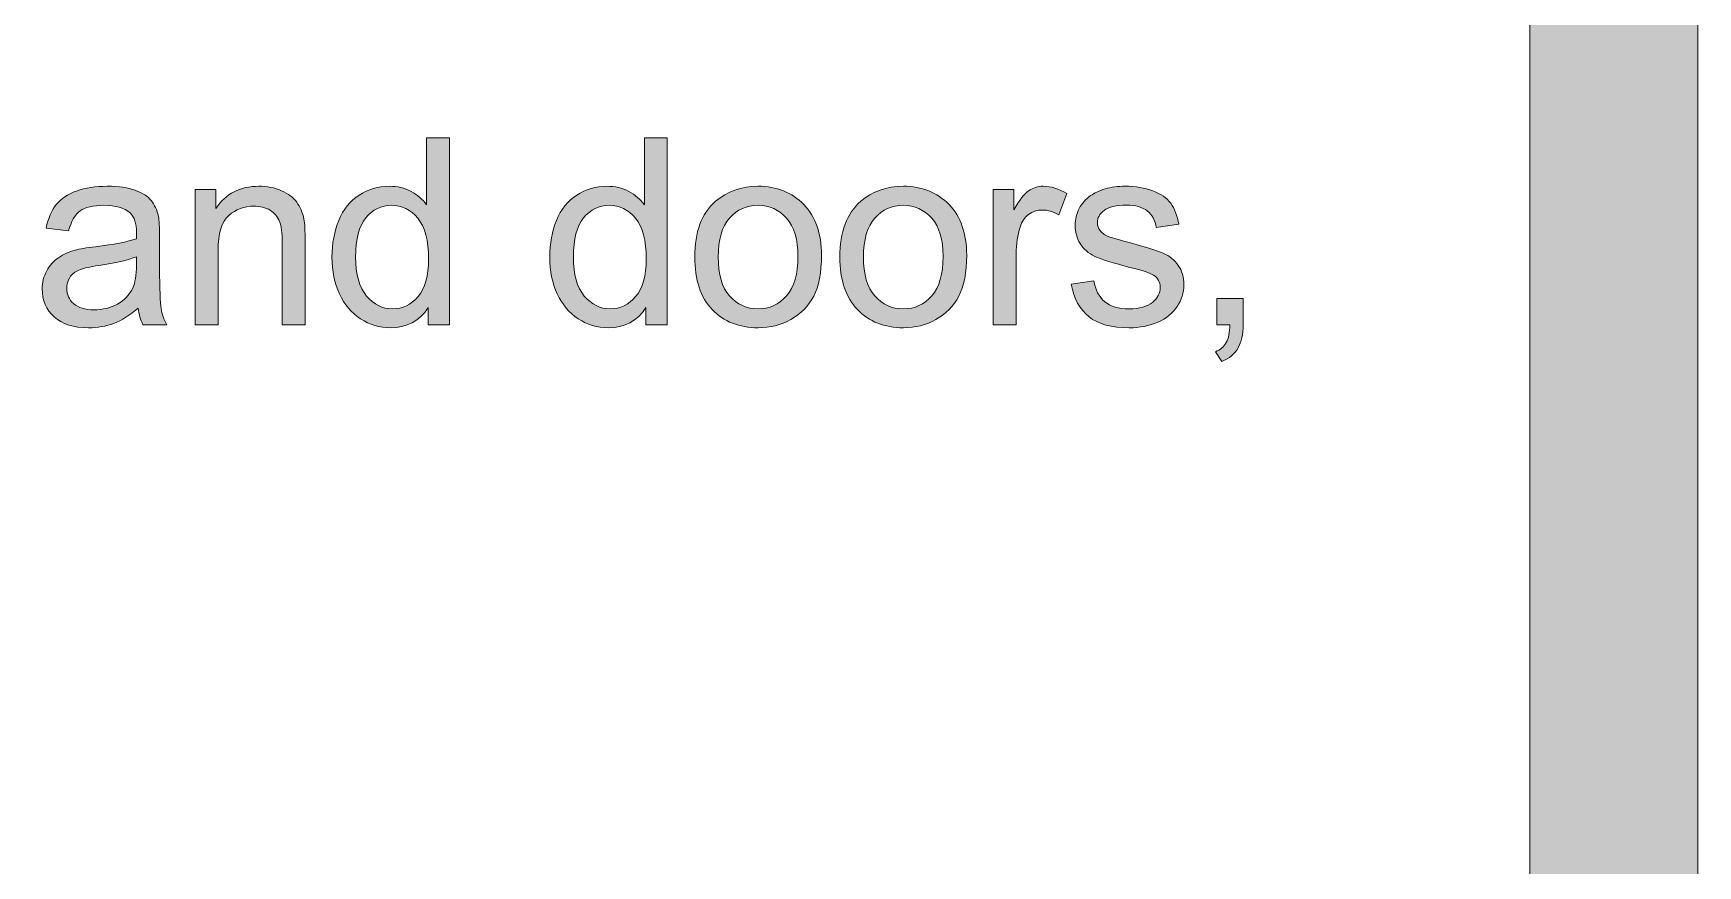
# Model space of a CAD drawing. Header units: inches. Extents: x -17.6 to 82.3, y -15.1 to 23.2.
# Drawn here: x 27.823 to 29.062, y -4.926 to -4.306 of the extents above; entities that cross this region are included whole.
import ezdxf

# ---------------------------------------------------------------- set-up
doc = ezdxf.new("R2010")
doc.units = ezdxf.units.IN
doc.header["$MEASUREMENT"] = 0
doc.layers.add('0_0', color=7, linetype='Continuous', lineweight=0)
doc.layers.add('G-ANNO-TTLB', color=7, linetype='Continuous', lineweight=0)

# ---------------------------------------------------------------- blocks, each defined once
blk = doc.blocks.new('Block_21')
at = {"layer": '0_0', "true_color": 0x000000, "transparency": 33554687}
h = blk.add_hatch(color=18, dxfattribs=at)
h.dxf.hatch_style = 2
edge = h.paths.add_edge_path()
edge.add_spline(control_points=[(28.0628, -4.473), (28.0628, -4.4859), (28.0655, -4.4956), (28.071, -4.502), (28.0764, -4.5083), (28.0828, -4.5115), (28.0903, -4.5115), (28.0977, -4.5115), (28.1041, -4.5085), (28.1093, -4.5024), (28.1145, -4.4963), (28.1171, -4.487), (28.1171, -4.4744), (28.1171, -4.4606), (28.1145, -4.4505), (28.1091, -4.444), (28.1038, -4.4376), (28.0973, -4.4344), (28.0895, -4.4344), (28.0819, -4.4344), (28.0755, -4.4375), (28.0704, -4.4437), (28.0654, -4.4499), (28.0628, -4.4596), (28.0628, -4.473)], knot_values=[0, 0, 0, 0, 1, 1, 1, 2, 2, 2, 3, 3, 3, 4, 4, 4, 5, 5, 5, 6, 6, 6, 7, 7, 7, 8, 8, 8, 8], degree=3, periodic=0)
edge = h.paths.add_edge_path()
edge.add_spline(control_points=[(28.1168, -4.5233), (28.1168, -4.5233), (28.1168, -4.5106), (28.1168, -4.5106), (28.1104, -4.5206), (28.101, -4.5256), (28.0886, -4.5256), (28.0806, -4.5256), (28.0732, -4.5234), (28.0665, -4.5189), (28.0597, -4.5145), (28.0545, -4.5083), (28.0508, -4.5004), (28.0471, -4.4924), (28.0452, -4.4833), (28.0452, -4.473), (28.0452, -4.4629), (28.0469, -4.4538), (28.0503, -4.4456), (28.0536, -4.4374), (28.0587, -4.4311), (28.0654, -4.4268), (28.0721, -4.4224), (28.0796, -4.4202), (28.0879, -4.4202), (28.094, -4.4202), (28.0994, -4.4215), (28.1041, -4.4241), (28.1089, -4.4266), (28.1127, -4.43), (28.1157, -4.4341), (28.1157, -4.4341), (28.1157, -4.3841), (28.1157, -4.3841), (28.1157, -4.3841), (28.1327, -4.3841), (28.1327, -4.3841), (28.1327, -4.3841), (28.1327, -4.5233), (28.1327, -4.5233), (28.1327, -4.5233), (28.1168, -4.5233), (28.1168, -4.5233)], knot_values=[0, 0, 0, 0, 1, 1, 1, 2, 2, 2, 3, 3, 3, 4, 4, 4, 5, 5, 5, 6, 6, 6, 7, 7, 7, 8, 8, 8, 9, 9, 9, 10, 10, 10, 11, 11, 11, 12, 12, 12, 13, 13, 13, 14, 14, 14, 14], degree=3, periodic=0)
h = blk.add_hatch(color=18, dxfattribs=at)
h.dxf.hatch_style = 2
edge = h.paths.add_edge_path()
edge.add_spline(control_points=[(28.225, -4.473), (28.225, -4.4859), (28.2277, -4.4956), (28.2331, -4.502), (28.2386, -4.5083), (28.245, -4.5115), (28.2524, -4.5115), (28.2599, -4.5115), (28.2662, -4.5085), (28.2714, -4.5024), (28.2767, -4.4963), (28.2793, -4.487), (28.2793, -4.4744), (28.2793, -4.4606), (28.2766, -4.4505), (28.2713, -4.444), (28.266, -4.4376), (28.2594, -4.4344), (28.2517, -4.4344), (28.2441, -4.4344), (28.2377, -4.4375), (28.2326, -4.4437), (28.2275, -4.4499), (28.225, -4.4596), (28.225, -4.473)], knot_values=[0, 0, 0, 0, 1, 1, 1, 2, 2, 2, 3, 3, 3, 4, 4, 4, 5, 5, 5, 6, 6, 6, 7, 7, 7, 8, 8, 8, 8], degree=3, periodic=0)
edge = h.paths.add_edge_path()
edge.add_spline(control_points=[(28.279, -4.5233), (28.279, -4.5233), (28.279, -4.5106), (28.279, -4.5106), (28.2726, -4.5206), (28.2632, -4.5256), (28.2508, -4.5256), (28.2428, -4.5256), (28.2354, -4.5234), (28.2286, -4.5189), (28.2219, -4.5145), (28.2167, -4.5083), (28.213, -4.5004), (28.2093, -4.4924), (28.2074, -4.4833), (28.2074, -4.473), (28.2074, -4.4629), (28.2091, -4.4538), (28.2124, -4.4456), (28.2158, -4.4374), (28.2208, -4.4311), (28.2275, -4.4268), (28.2342, -4.4224), (28.2417, -4.4202), (28.25, -4.4202), (28.2561, -4.4202), (28.2615, -4.4215), (28.2663, -4.4241), (28.271, -4.4266), (28.2749, -4.43), (28.2779, -4.4341), (28.2779, -4.4341), (28.2779, -4.3841), (28.2779, -4.3841), (28.2779, -4.3841), (28.2949, -4.3841), (28.2949, -4.3841), (28.2949, -4.3841), (28.2949, -4.5233), (28.2949, -4.5233), (28.2949, -4.5233), (28.279, -4.5233), (28.279, -4.5233)], knot_values=[0, 0, 0, 0, 1, 1, 1, 2, 2, 2, 3, 3, 3, 4, 4, 4, 5, 5, 5, 6, 6, 6, 7, 7, 7, 8, 8, 8, 9, 9, 9, 10, 10, 10, 11, 11, 11, 12, 12, 12, 13, 13, 13, 14, 14, 14, 14], degree=3, periodic=0)
h = blk.add_hatch(color=18, dxfattribs=at)
h.dxf.hatch_style = 2
edge = h.paths.add_edge_path()
edge.add_spline(control_points=[(27.8995, -4.4727), (27.8933, -4.4752), (27.884, -4.4774), (27.8716, -4.4792), (27.8646, -4.4802), (27.8596, -4.4813), (27.8567, -4.4826), (27.8538, -4.4838), (27.8515, -4.4857), (27.8499, -4.4881), (27.8484, -4.4906), (27.8476, -4.4933), (27.8476, -4.4963), (27.8476, -4.5008), (27.8493, -4.5046), (27.8527, -4.5076), (27.8562, -4.5107), (27.8612, -4.5122), (27.8679, -4.5122), (27.8745, -4.5122), (27.8803, -4.5108), (27.8855, -4.5079), (27.8906, -4.505), (27.8943, -4.5011), (27.8968, -4.4961), (27.8986, -4.4922), (27.8995, -4.4865), (27.8995, -4.479), (27.8995, -4.479), (27.8995, -4.4727), (27.8995, -4.4727)], knot_values=[0, 0, 0, 0, 1, 1, 1, 2, 2, 2, 3, 3, 3, 4, 4, 4, 5, 5, 5, 6, 6, 6, 7, 7, 7, 8, 8, 8, 9, 9, 9, 10, 10, 10, 10], degree=3, periodic=0)
edge = h.paths.add_edge_path()
edge.add_spline(control_points=[(27.9009, -4.5109), (27.8946, -4.5163), (27.8885, -4.5201), (27.8826, -4.5223), (27.8768, -4.5245), (27.8705, -4.5256), (27.8638, -4.5256), (27.8527, -4.5256), (27.8442, -4.5229), (27.8383, -4.5175), (27.8323, -4.5121), (27.8293, -4.5052), (27.8293, -4.4967), (27.8293, -4.4918), (27.8305, -4.4873), (27.8327, -4.4832), (27.835, -4.4791), (27.8379, -4.4758), (27.8415, -4.4734), (27.8452, -4.4709), (27.8493, -4.469), (27.8538, -4.4678), (27.8572, -4.4669), (27.8623, -4.466), (27.869, -4.4652), (27.8828, -4.4636), (27.893, -4.4616), (27.8995, -4.4593), (27.8996, -4.457), (27.8996, -4.4555), (27.8996, -4.4549), (27.8996, -4.4479), (27.898, -4.443), (27.8948, -4.4401), (27.8904, -4.4363), (27.8839, -4.4344), (27.8753, -4.4344), (27.8673, -4.4344), (27.8613, -4.4358), (27.8575, -4.4386), (27.8537, -4.4414), (27.8508, -4.4464), (27.849, -4.4535), (27.849, -4.4535), (27.8323, -4.4513), (27.8323, -4.4513), (27.8338, -4.4441), (27.8363, -4.4383), (27.8398, -4.4339), (27.8433, -4.4295), (27.8483, -4.4261), (27.8549, -4.4238), (27.8615, -4.4214), (27.8691, -4.4202), (27.8778, -4.4202), (27.8864, -4.4202), (27.8934, -4.4212), (27.8987, -4.4232), (27.9041, -4.4253), (27.9081, -4.4278), (27.9106, -4.4309), (27.9131, -4.434), (27.9149, -4.4378), (27.9159, -4.4425), (27.9165, -4.4454), (27.9168, -4.4507), (27.9168, -4.4583), (27.9168, -4.4583), (27.9168, -4.4811), (27.9168, -4.4811), (27.9168, -4.4969), (27.9172, -4.507), (27.9179, -4.5112), (27.9186, -4.5154), (27.92, -4.5194), (27.9222, -4.5233), (27.9222, -4.5233), (27.9044, -4.5233), (27.9044, -4.5233), (27.9026, -4.5198), (27.9014, -4.5156), (27.9009, -4.5109)], knot_values=[0, 0, 0, 0, 1, 1, 1, 2, 2, 2, 3, 3, 3, 4, 4, 4, 5, 5, 5, 6, 6, 6, 7, 7, 7, 8, 8, 8, 9, 9, 9, 10, 10, 10, 11, 11, 11, 12, 12, 12, 13, 13, 13, 14, 14, 14, 15, 15, 15, 16, 16, 16, 17, 17, 17, 18, 18, 18, 19, 19, 19, 20, 20, 20, 21, 21, 21, 22, 22, 22, 23, 23, 23, 24, 24, 24, 25, 25, 25, 26, 26, 26, 27, 27, 27, 27], degree=3, periodic=0)
h = blk.add_hatch(color=18, dxfattribs=at)
h.dxf.hatch_style = 2
edge = h.paths.add_edge_path()
edge.add_spline(control_points=[(27.9433, -4.5233), (27.9433, -4.5233), (27.9433, -4.4225), (27.9433, -4.4225), (27.9433, -4.4225), (27.9587, -4.4225), (27.9587, -4.4225), (27.9587, -4.4225), (27.9587, -4.4368), (27.9587, -4.4368), (27.9661, -4.4257), (27.9768, -4.4202), (27.9907, -4.4202), (27.9968, -4.4202), (28.0024, -4.4213), (28.0075, -4.4235), (28.0126, -4.4257), (28.0164, -4.4285), (28.0189, -4.4321), (28.0215, -4.4356), (28.0232, -4.4398), (28.0243, -4.4447), (28.0249, -4.4479), (28.0252, -4.4534), (28.0252, -4.4613), (28.0252, -4.4613), (28.0252, -4.5233), (28.0252, -4.5233), (28.0252, -4.5233), (28.0081, -4.5233), (28.0081, -4.5233), (28.0081, -4.5233), (28.0081, -4.462), (28.0081, -4.462), (28.0081, -4.455), (28.0075, -4.4498), (28.0061, -4.4464), (28.0048, -4.4429), (28.0024, -4.4402), (27.9991, -4.4381), (27.9957, -4.436), (27.9917, -4.435), (27.9871, -4.435), (27.9799, -4.435), (27.9736, -4.4373), (27.9683, -4.4419), (27.963, -4.4466), (27.9604, -4.4553), (27.9604, -4.4682), (27.9604, -4.4682), (27.9604, -4.5233), (27.9604, -4.5233), (27.9604, -4.5233), (27.9433, -4.5233), (27.9433, -4.5233)], knot_values=[0, 0, 0, 0, 1, 1, 1, 2, 2, 2, 3, 3, 3, 4, 4, 4, 5, 5, 5, 6, 6, 6, 7, 7, 7, 8, 8, 8, 9, 9, 9, 10, 10, 10, 11, 11, 11, 12, 12, 12, 13, 13, 13, 14, 14, 14, 15, 15, 15, 16, 16, 16, 17, 17, 17, 18, 18, 18, 18], degree=3, periodic=0)
h = blk.add_hatch(color=18, dxfattribs=at)
h.dxf.hatch_style = 2
edge = h.paths.add_edge_path()
edge.add_spline(control_points=[(28.3329, -4.4729), (28.3329, -4.4858), (28.3357, -4.4955), (28.3414, -4.5019), (28.347, -4.5083), (28.3541, -4.5115), (28.3626, -4.5115), (28.3711, -4.5115), (28.3782, -4.5083), (28.3838, -4.5019), (28.3894, -4.4954), (28.3923, -4.4856), (28.3923, -4.4723), (28.3923, -4.4599), (28.3894, -4.4504), (28.3838, -4.444), (28.3781, -4.4376), (28.3711, -4.4344), (28.3626, -4.4344), (28.3541, -4.4344), (28.347, -4.4376), (28.3414, -4.4439), (28.3357, -4.4503), (28.3329, -4.46), (28.3329, -4.4729)], knot_values=[0, 0, 0, 0, 1, 1, 1, 2, 2, 2, 3, 3, 3, 4, 4, 4, 5, 5, 5, 6, 6, 6, 7, 7, 7, 8, 8, 8, 8], degree=3, periodic=0)
edge = h.paths.add_edge_path()
edge.add_spline(control_points=[(28.3154, -4.4729), (28.3154, -4.4542), (28.3205, -4.4404), (28.3309, -4.4314), (28.3396, -4.4239), (28.3502, -4.4202), (28.3626, -4.4202), (28.3765, -4.4202), (28.3878, -4.4248), (28.3966, -4.4338), (28.4054, -4.4429), (28.4098, -4.4555), (28.4098, -4.4715), (28.4098, -4.4845), (28.4079, -4.4947), (28.404, -4.5021), (28.4001, -4.5095), (28.3944, -4.5153), (28.387, -4.5194), (28.3796, -4.5235), (28.3714, -4.5256), (28.3626, -4.5256), (28.3485, -4.5256), (28.3371, -4.5211), (28.3284, -4.512), (28.3197, -4.503), (28.3154, -4.4899), (28.3154, -4.4729)], knot_values=[0, 0, 0, 0, 1, 1, 1, 2, 2, 2, 3, 3, 3, 4, 4, 4, 5, 5, 5, 6, 6, 6, 7, 7, 7, 8, 8, 8, 9, 9, 9, 9], degree=3, periodic=0)
h = blk.add_hatch(color=18, dxfattribs=at)
h.dxf.hatch_style = 2
edge = h.paths.add_edge_path()
edge.add_spline(control_points=[(28.4411, -4.4729), (28.4411, -4.4858), (28.4439, -4.4955), (28.4495, -4.5019), (28.4551, -4.5083), (28.4622, -4.5115), (28.4708, -4.5115), (28.4793, -4.5115), (28.4863, -4.5083), (28.492, -4.5019), (28.4976, -4.4954), (28.5004, -4.4856), (28.5004, -4.4723), (28.5004, -4.4599), (28.4976, -4.4504), (28.4919, -4.444), (28.4862, -4.4376), (28.4792, -4.4344), (28.4708, -4.4344), (28.4622, -4.4344), (28.4551, -4.4376), (28.4495, -4.4439), (28.4439, -4.4503), (28.4411, -4.46), (28.4411, -4.4729)], knot_values=[0, 0, 0, 0, 1, 1, 1, 2, 2, 2, 3, 3, 3, 4, 4, 4, 5, 5, 5, 6, 6, 6, 7, 7, 7, 8, 8, 8, 8], degree=3, periodic=0)
edge = h.paths.add_edge_path()
edge.add_spline(control_points=[(28.4235, -4.4729), (28.4235, -4.4542), (28.4287, -4.4404), (28.4391, -4.4314), (28.4477, -4.4239), (28.4583, -4.4202), (28.4708, -4.4202), (28.4846, -4.4202), (28.496, -4.4248), (28.5048, -4.4338), (28.5136, -4.4429), (28.518, -4.4555), (28.518, -4.4715), (28.518, -4.4845), (28.516, -4.4947), (28.5121, -4.5021), (28.5082, -4.5095), (28.5026, -4.5153), (28.4951, -4.5194), (28.4877, -4.5235), (28.4796, -4.5256), (28.4708, -4.5256), (28.4567, -4.5256), (28.4453, -4.5211), (28.4366, -4.512), (28.4279, -4.503), (28.4235, -4.4899), (28.4235, -4.4729)], knot_values=[0, 0, 0, 0, 1, 1, 1, 2, 2, 2, 3, 3, 3, 4, 4, 4, 5, 5, 5, 6, 6, 6, 7, 7, 7, 8, 8, 8, 9, 9, 9, 9], degree=3, periodic=0)
h = blk.add_hatch(color=18, dxfattribs=at)
h.dxf.hatch_style = 2
edge = h.paths.add_edge_path()
edge.add_spline(control_points=[(28.5378, -4.5233), (28.5378, -4.5233), (28.5378, -4.4225), (28.5378, -4.4225), (28.5378, -4.4225), (28.5532, -4.4225), (28.5532, -4.4225), (28.5532, -4.4225), (28.5532, -4.4378), (28.5532, -4.4378), (28.5571, -4.4306), (28.5607, -4.4259), (28.5641, -4.4236), (28.5674, -4.4213), (28.571, -4.4202), (28.575, -4.4202), (28.5808, -4.4202), (28.5866, -4.422), (28.5926, -4.4257), (28.5926, -4.4257), (28.5867, -4.4416), (28.5867, -4.4416), (28.5825, -4.4391), (28.5784, -4.4379), (28.5742, -4.4379), (28.5704, -4.4379), (28.5671, -4.439), (28.5641, -4.4412), (28.5611, -4.4435), (28.559, -4.4466), (28.5578, -4.4506), (28.5559, -4.4567), (28.5549, -4.4633), (28.5549, -4.4705), (28.5549, -4.4705), (28.5549, -4.5233), (28.5549, -4.5233), (28.5549, -4.5233), (28.5378, -4.5233), (28.5378, -4.5233)], knot_values=[0, 0, 0, 0, 1, 1, 1, 2, 2, 2, 3, 3, 3, 4, 4, 4, 5, 5, 5, 6, 6, 6, 7, 7, 7, 8, 8, 8, 9, 9, 9, 10, 10, 10, 11, 11, 11, 12, 12, 12, 13, 13, 13, 13], degree=3, periodic=0)
h = blk.add_hatch(color=18, dxfattribs=at)
h.dxf.hatch_style = 2
edge = h.paths.add_edge_path()
edge.add_spline(control_points=[(28.5959, -4.4932), (28.5959, -4.4932), (28.6128, -4.4906), (28.6128, -4.4906), (28.6138, -4.4973), (28.6164, -4.5025), (28.6207, -4.5061), (28.6251, -4.5097), (28.6311, -4.5115), (28.6389, -4.5115), (28.6468, -4.5115), (28.6526, -4.5099), (28.6564, -4.5067), (28.6602, -4.5036), (28.6621, -4.4998), (28.6621, -4.4955), (28.6621, -4.4916), (28.6604, -4.4886), (28.6571, -4.4864), (28.6547, -4.4849), (28.6489, -4.4829), (28.6396, -4.4806), (28.6271, -4.4774), (28.6184, -4.4747), (28.6135, -4.4724), (28.6087, -4.4701), (28.605, -4.4669), (28.6025, -4.4628), (28.6, -4.4587), (28.5988, -4.4542), (28.5988, -4.4493), (28.5988, -4.4448), (28.5998, -4.4406), (28.6018, -4.4368), (28.6039, -4.4329), (28.6067, -4.4298), (28.6103, -4.4272), (28.6129, -4.4253), (28.6165, -4.4236), (28.6211, -4.4222), (28.6257, -4.4209), (28.6306, -4.4202), (28.6359, -4.4202), (28.6438, -4.4202), (28.6507, -4.4213), (28.6567, -4.4236), (28.6627, -4.4259), (28.6671, -4.429), (28.67, -4.4329), (28.6728, -4.4368), (28.6748, -4.442), (28.6759, -4.4485), (28.6759, -4.4485), (28.6592, -4.4508), (28.6592, -4.4508), (28.6584, -4.4456), (28.6562, -4.4415), (28.6525, -4.4386), (28.6489, -4.4357), (28.6438, -4.4343), (28.6371, -4.4343), (28.6293, -4.4343), (28.6237, -4.4356), (28.6203, -4.4382), (28.617, -4.4407), (28.6153, -4.4438), (28.6153, -4.4473), (28.6153, -4.4495), (28.616, -4.4515), (28.6174, -4.4532), (28.6188, -4.4551), (28.6209, -4.4566), (28.6239, -4.4578), (28.6256, -4.4584), (28.6307, -4.4599), (28.639, -4.4622), (28.6511, -4.4654), (28.6595, -4.468), (28.6643, -4.4701), (28.6691, -4.4722), (28.6729, -4.4752), (28.6756, -4.4791), (28.6783, -4.483), (28.6797, -4.4879), (28.6797, -4.4937), (28.6797, -4.4994), (28.678, -4.5048), (28.6747, -4.5098), (28.6713, -4.5148), (28.6666, -4.5187), (28.6603, -4.5215), (28.654, -4.5242), (28.6469, -4.5256), (28.639, -4.5256), (28.6259, -4.5256), (28.6159, -4.5229), (28.6091, -4.5174), (28.6022, -4.512), (28.5978, -4.5039), (28.5959, -4.4932)], knot_values=[0, 0, 0, 0, 1, 1, 1, 2, 2, 2, 3, 3, 3, 4, 4, 4, 5, 5, 5, 6, 6, 6, 7, 7, 7, 8, 8, 8, 9, 9, 9, 10, 10, 10, 11, 11, 11, 12, 12, 12, 13, 13, 13, 14, 14, 14, 15, 15, 15, 16, 16, 16, 17, 17, 17, 18, 18, 18, 19, 19, 19, 20, 20, 20, 21, 21, 21, 22, 22, 22, 23, 23, 23, 24, 24, 24, 25, 25, 25, 26, 26, 26, 27, 27, 27, 28, 28, 28, 29, 29, 29, 30, 30, 30, 31, 31, 31, 32, 32, 32, 33, 33, 33, 33], degree=3, periodic=0)
h = blk.add_hatch(color=18, dxfattribs=at)
h.dxf.hatch_style = 2
edge = h.paths.add_edge_path()
edge.add_spline(control_points=[(28.7044, -4.5233), (28.7044, -4.5233), (28.7044, -4.5039), (28.7044, -4.5039), (28.7044, -4.5039), (28.7239, -4.5039), (28.7239, -4.5039), (28.7239, -4.5039), (28.7239, -4.5233), (28.7239, -4.5233), (28.7239, -4.5305), (28.7226, -4.5362), (28.7201, -4.5406), (28.7176, -4.545), (28.7136, -4.5484), (28.708, -4.5508), (28.708, -4.5508), (28.7033, -4.5435), (28.7033, -4.5435), (28.7069, -4.542), (28.7096, -4.5396), (28.7113, -4.5366), (28.713, -4.5335), (28.7139, -4.5291), (28.7141, -4.5233), (28.7141, -4.5233), (28.7044, -4.5233), (28.7044, -4.5233)], knot_values=[0, 0, 0, 0, 1, 1, 1, 2, 2, 2, 3, 3, 3, 4, 4, 4, 5, 5, 5, 6, 6, 6, 7, 7, 7, 8, 8, 8, 9, 9, 9, 9], degree=3, periodic=0)
at = {"layer": '0_0'}
for points, knots in [([(28.1168, -4.5233), (28.1168, -4.5233), (28.1168, -4.5106), (28.1168, -4.5106), (28.1104, -4.5206), (28.101, -4.5256), (28.0886, -4.5256), (28.0806, -4.5256), (28.0732, -4.5234), (28.0665, -4.5189), (28.0597, -4.5145), (28.0545, -4.5083), (28.0508, -4.5004), (28.0471, -4.4924), (28.0452, -4.4833), (28.0452, -4.473), (28.0452, -4.4629), (28.0469, -4.4538), (28.0503, -4.4456), (28.0536, -4.4374), (28.0587, -4.4311), (28.0654, -4.4268), (28.0721, -4.4224), (28.0796, -4.4202), (28.0879, -4.4202), (28.094, -4.4202), (28.0994, -4.4215), (28.1041, -4.4241), (28.1089, -4.4266), (28.1127, -4.43), (28.1157, -4.4341), (28.1157, -4.4341), (28.1157, -4.3841), (28.1157, -4.3841), (28.1157, -4.3841), (28.1327, -4.3841), (28.1327, -4.3841), (28.1327, -4.3841), (28.1327, -4.5233), (28.1327, -4.5233), (28.1327, -4.5233), (28.1168, -4.5233), (28.1168, -4.5233)], [0, 0, 0, 0, 1, 1, 1, 2, 2, 2, 3, 3, 3, 4, 4, 4, 5, 5, 5, 6, 6, 6, 7, 7, 7, 8, 8, 8, 9, 9, 9, 10, 10, 10, 11, 11, 11, 12, 12, 12, 13, 13, 13, 14, 14, 14, 14]), ([(28.279, -4.5233), (28.279, -4.5233), (28.279, -4.5106), (28.279, -4.5106), (28.2726, -4.5206), (28.2632, -4.5256), (28.2508, -4.5256), (28.2428, -4.5256), (28.2354, -4.5234), (28.2286, -4.5189), (28.2219, -4.5145), (28.2167, -4.5083), (28.213, -4.5004), (28.2093, -4.4924), (28.2074, -4.4833), (28.2074, -4.473), (28.2074, -4.4629), (28.2091, -4.4538), (28.2124, -4.4456), (28.2158, -4.4374), (28.2208, -4.4311), (28.2275, -4.4268), (28.2342, -4.4224), (28.2417, -4.4202), (28.25, -4.4202), (28.2561, -4.4202), (28.2615, -4.4215), (28.2663, -4.4241), (28.271, -4.4266), (28.2749, -4.43), (28.2779, -4.4341), (28.2779, -4.4341), (28.2779, -4.3841), (28.2779, -4.3841), (28.2779, -4.3841), (28.2949, -4.3841), (28.2949, -4.3841), (28.2949, -4.3841), (28.2949, -4.5233), (28.2949, -4.5233), (28.2949, -4.5233), (28.279, -4.5233), (28.279, -4.5233)], [0, 0, 0, 0, 1, 1, 1, 2, 2, 2, 3, 3, 3, 4, 4, 4, 5, 5, 5, 6, 6, 6, 7, 7, 7, 8, 8, 8, 9, 9, 9, 10, 10, 10, 11, 11, 11, 12, 12, 12, 13, 13, 13, 14, 14, 14, 14]), ([(27.9009, -4.5109), (27.8946, -4.5163), (27.8885, -4.5201), (27.8826, -4.5223), (27.8768, -4.5245), (27.8705, -4.5256), (27.8638, -4.5256), (27.8527, -4.5256), (27.8442, -4.5229), (27.8383, -4.5175), (27.8323, -4.5121), (27.8293, -4.5052), (27.8293, -4.4967), (27.8293, -4.4918), (27.8305, -4.4873), (27.8327, -4.4832), (27.835, -4.4791), (27.8379, -4.4758), (27.8415, -4.4734), (27.8452, -4.4709), (27.8493, -4.469), (27.8538, -4.4678), (27.8572, -4.4669), (27.8623, -4.466), (27.869, -4.4652), (27.8828, -4.4636), (27.893, -4.4616), (27.8995, -4.4593), (27.8996, -4.457), (27.8996, -4.4555), (27.8996, -4.4549), (27.8996, -4.4479), (27.898, -4.443), (27.8948, -4.4401), (27.8904, -4.4363), (27.8839, -4.4344), (27.8753, -4.4344), (27.8673, -4.4344), (27.8613, -4.4358), (27.8575, -4.4386), (27.8537, -4.4414), (27.8508, -4.4464), (27.849, -4.4535), (27.849, -4.4535), (27.8323, -4.4513), (27.8323, -4.4513), (27.8338, -4.4441), (27.8363, -4.4383), (27.8398, -4.4339), (27.8433, -4.4295), (27.8483, -4.4261), (27.8549, -4.4238), (27.8615, -4.4214), (27.8691, -4.4202), (27.8778, -4.4202), (27.8864, -4.4202), (27.8934, -4.4212), (27.8987, -4.4232), (27.9041, -4.4253), (27.9081, -4.4278), (27.9106, -4.4309), (27.9131, -4.434), (27.9149, -4.4378), (27.9159, -4.4425), (27.9165, -4.4454), (27.9168, -4.4507), (27.9168, -4.4583), (27.9168, -4.4583), (27.9168, -4.4811), (27.9168, -4.4811), (27.9168, -4.4969), (27.9172, -4.507), (27.9179, -4.5112), (27.9186, -4.5154), (27.92, -4.5194), (27.9222, -4.5233), (27.9222, -4.5233), (27.9044, -4.5233), (27.9044, -4.5233), (27.9026, -4.5198), (27.9014, -4.5156), (27.9009, -4.5109)], [0, 0, 0, 0, 1, 1, 1, 2, 2, 2, 3, 3, 3, 4, 4, 4, 5, 5, 5, 6, 6, 6, 7, 7, 7, 8, 8, 8, 9, 9, 9, 10, 10, 10, 11, 11, 11, 12, 12, 12, 13, 13, 13, 14, 14, 14, 15, 15, 15, 16, 16, 16, 17, 17, 17, 18, 18, 18, 19, 19, 19, 20, 20, 20, 21, 21, 21, 22, 22, 22, 23, 23, 23, 24, 24, 24, 25, 25, 25, 26, 26, 26, 27, 27, 27, 27]), ([(27.9433, -4.5233), (27.9433, -4.5233), (27.9433, -4.4225), (27.9433, -4.4225), (27.9433, -4.4225), (27.9587, -4.4225), (27.9587, -4.4225), (27.9587, -4.4225), (27.9587, -4.4368), (27.9587, -4.4368), (27.9661, -4.4257), (27.9768, -4.4202), (27.9907, -4.4202), (27.9968, -4.4202), (28.0024, -4.4213), (28.0075, -4.4235), (28.0126, -4.4257), (28.0164, -4.4285), (28.0189, -4.4321), (28.0215, -4.4356), (28.0232, -4.4398), (28.0243, -4.4447), (28.0249, -4.4479), (28.0252, -4.4534), (28.0252, -4.4613), (28.0252, -4.4613), (28.0252, -4.5233), (28.0252, -4.5233), (28.0252, -4.5233), (28.0081, -4.5233), (28.0081, -4.5233), (28.0081, -4.5233), (28.0081, -4.462), (28.0081, -4.462), (28.0081, -4.455), (28.0075, -4.4498), (28.0061, -4.4464), (28.0048, -4.4429), (28.0024, -4.4402), (27.9991, -4.4381), (27.9957, -4.436), (27.9917, -4.435), (27.9871, -4.435), (27.9799, -4.435), (27.9736, -4.4373), (27.9683, -4.4419), (27.963, -4.4466), (27.9604, -4.4553), (27.9604, -4.4682), (27.9604, -4.4682), (27.9604, -4.5233), (27.9604, -4.5233), (27.9604, -4.5233), (27.9433, -4.5233), (27.9433, -4.5233)], [0, 0, 0, 0, 1, 1, 1, 2, 2, 2, 3, 3, 3, 4, 4, 4, 5, 5, 5, 6, 6, 6, 7, 7, 7, 8, 8, 8, 9, 9, 9, 10, 10, 10, 11, 11, 11, 12, 12, 12, 13, 13, 13, 14, 14, 14, 15, 15, 15, 16, 16, 16, 17, 17, 17, 18, 18, 18, 18]), ([(28.3154, -4.4729), (28.3154, -4.4542), (28.3205, -4.4404), (28.3309, -4.4314), (28.3396, -4.4239), (28.3502, -4.4202), (28.3626, -4.4202), (28.3765, -4.4202), (28.3878, -4.4248), (28.3966, -4.4338), (28.4054, -4.4429), (28.4098, -4.4555), (28.4098, -4.4715), (28.4098, -4.4845), (28.4079, -4.4947), (28.404, -4.5021), (28.4001, -4.5095), (28.3944, -4.5153), (28.387, -4.5194), (28.3796, -4.5235), (28.3714, -4.5256), (28.3626, -4.5256), (28.3485, -4.5256), (28.3371, -4.5211), (28.3284, -4.512), (28.3197, -4.503), (28.3154, -4.4899), (28.3154, -4.4729)], [0, 0, 0, 0, 1, 1, 1, 2, 2, 2, 3, 3, 3, 4, 4, 4, 5, 5, 5, 6, 6, 6, 7, 7, 7, 8, 8, 8, 9, 9, 9, 9]), ([(28.4235, -4.4729), (28.4235, -4.4542), (28.4287, -4.4404), (28.4391, -4.4314), (28.4477, -4.4239), (28.4583, -4.4202), (28.4708, -4.4202), (28.4846, -4.4202), (28.496, -4.4248), (28.5048, -4.4338), (28.5136, -4.4429), (28.518, -4.4555), (28.518, -4.4715), (28.518, -4.4845), (28.516, -4.4947), (28.5121, -4.5021), (28.5082, -4.5095), (28.5026, -4.5153), (28.4951, -4.5194), (28.4877, -4.5235), (28.4796, -4.5256), (28.4708, -4.5256), (28.4567, -4.5256), (28.4453, -4.5211), (28.4366, -4.512), (28.4279, -4.503), (28.4235, -4.4899), (28.4235, -4.4729)], [0, 0, 0, 0, 1, 1, 1, 2, 2, 2, 3, 3, 3, 4, 4, 4, 5, 5, 5, 6, 6, 6, 7, 7, 7, 8, 8, 8, 9, 9, 9, 9]), ([(28.5378, -4.5233), (28.5378, -4.5233), (28.5378, -4.4225), (28.5378, -4.4225), (28.5378, -4.4225), (28.5532, -4.4225), (28.5532, -4.4225), (28.5532, -4.4225), (28.5532, -4.4378), (28.5532, -4.4378), (28.5571, -4.4306), (28.5607, -4.4259), (28.5641, -4.4236), (28.5674, -4.4213), (28.571, -4.4202), (28.575, -4.4202), (28.5808, -4.4202), (28.5866, -4.422), (28.5926, -4.4257), (28.5926, -4.4257), (28.5867, -4.4416), (28.5867, -4.4416), (28.5825, -4.4391), (28.5784, -4.4379), (28.5742, -4.4379), (28.5704, -4.4379), (28.5671, -4.439), (28.5641, -4.4412), (28.5611, -4.4435), (28.559, -4.4466), (28.5578, -4.4506), (28.5559, -4.4567), (28.5549, -4.4633), (28.5549, -4.4705), (28.5549, -4.4705), (28.5549, -4.5233), (28.5549, -4.5233), (28.5549, -4.5233), (28.5378, -4.5233), (28.5378, -4.5233)], [0, 0, 0, 0, 1, 1, 1, 2, 2, 2, 3, 3, 3, 4, 4, 4, 5, 5, 5, 6, 6, 6, 7, 7, 7, 8, 8, 8, 9, 9, 9, 10, 10, 10, 11, 11, 11, 12, 12, 12, 13, 13, 13, 13]), ([(28.5959, -4.4932), (28.5959, -4.4932), (28.6128, -4.4906), (28.6128, -4.4906), (28.6138, -4.4973), (28.6164, -4.5025), (28.6207, -4.5061), (28.6251, -4.5097), (28.6311, -4.5115), (28.6389, -4.5115), (28.6468, -4.5115), (28.6526, -4.5099), (28.6564, -4.5067), (28.6602, -4.5036), (28.6621, -4.4998), (28.6621, -4.4955), (28.6621, -4.4916), (28.6604, -4.4886), (28.6571, -4.4864), (28.6547, -4.4849), (28.6489, -4.4829), (28.6396, -4.4806), (28.6271, -4.4774), (28.6184, -4.4747), (28.6135, -4.4724), (28.6087, -4.4701), (28.605, -4.4669), (28.6025, -4.4628), (28.6, -4.4587), (28.5988, -4.4542), (28.5988, -4.4493), (28.5988, -4.4448), (28.5998, -4.4406), (28.6018, -4.4368), (28.6039, -4.4329), (28.6067, -4.4298), (28.6103, -4.4272), (28.6129, -4.4253), (28.6165, -4.4236), (28.6211, -4.4222), (28.6257, -4.4209), (28.6306, -4.4202), (28.6359, -4.4202), (28.6438, -4.4202), (28.6507, -4.4213), (28.6567, -4.4236), (28.6627, -4.4259), (28.6671, -4.429), (28.67, -4.4329), (28.6728, -4.4368), (28.6748, -4.442), (28.6759, -4.4485), (28.6759, -4.4485), (28.6592, -4.4508), (28.6592, -4.4508), (28.6584, -4.4456), (28.6562, -4.4415), (28.6525, -4.4386), (28.6489, -4.4357), (28.6438, -4.4343), (28.6371, -4.4343), (28.6293, -4.4343), (28.6237, -4.4356), (28.6203, -4.4382), (28.617, -4.4407), (28.6153, -4.4438), (28.6153, -4.4473), (28.6153, -4.4495), (28.616, -4.4515), (28.6174, -4.4532), (28.6188, -4.4551), (28.6209, -4.4566), (28.6239, -4.4578), (28.6256, -4.4584), (28.6307, -4.4599), (28.639, -4.4622), (28.6511, -4.4654), (28.6595, -4.468), (28.6643, -4.4701), (28.6691, -4.4722), (28.6729, -4.4752), (28.6756, -4.4791), (28.6783, -4.483), (28.6797, -4.4879), (28.6797, -4.4937), (28.6797, -4.4994), (28.678, -4.5048), (28.6747, -4.5098), (28.6713, -4.5148), (28.6666, -4.5187), (28.6603, -4.5215), (28.654, -4.5242), (28.6469, -4.5256), (28.639, -4.5256), (28.6259, -4.5256), (28.6159, -4.5229), (28.6091, -4.5174), (28.6022, -4.512), (28.5978, -4.5039), (28.5959, -4.4932)], [0, 0, 0, 0, 1, 1, 1, 2, 2, 2, 3, 3, 3, 4, 4, 4, 5, 5, 5, 6, 6, 6, 7, 7, 7, 8, 8, 8, 9, 9, 9, 10, 10, 10, 11, 11, 11, 12, 12, 12, 13, 13, 13, 14, 14, 14, 15, 15, 15, 16, 16, 16, 17, 17, 17, 18, 18, 18, 19, 19, 19, 20, 20, 20, 21, 21, 21, 22, 22, 22, 23, 23, 23, 24, 24, 24, 25, 25, 25, 26, 26, 26, 27, 27, 27, 28, 28, 28, 29, 29, 29, 30, 30, 30, 31, 31, 31, 32, 32, 32, 33, 33, 33, 33]), ([(28.0628, -4.473), (28.0628, -4.4859), (28.0655, -4.4956), (28.071, -4.502), (28.0764, -4.5083), (28.0828, -4.5115), (28.0903, -4.5115), (28.0977, -4.5115), (28.1041, -4.5085), (28.1093, -4.5024), (28.1145, -4.4963), (28.1171, -4.487), (28.1171, -4.4744), (28.1171, -4.4606), (28.1145, -4.4505), (28.1091, -4.444), (28.1038, -4.4376), (28.0973, -4.4344), (28.0895, -4.4344), (28.0819, -4.4344), (28.0755, -4.4375), (28.0704, -4.4437), (28.0654, -4.4499), (28.0628, -4.4596), (28.0628, -4.473)], [0, 0, 0, 0, 1, 1, 1, 2, 2, 2, 3, 3, 3, 4, 4, 4, 5, 5, 5, 6, 6, 6, 7, 7, 7, 8, 8, 8, 8]), ([(28.225, -4.473), (28.225, -4.4859), (28.2277, -4.4956), (28.2331, -4.502), (28.2386, -4.5083), (28.245, -4.5115), (28.2524, -4.5115), (28.2599, -4.5115), (28.2662, -4.5085), (28.2714, -4.5024), (28.2767, -4.4963), (28.2793, -4.487), (28.2793, -4.4744), (28.2793, -4.4606), (28.2766, -4.4505), (28.2713, -4.444), (28.266, -4.4376), (28.2594, -4.4344), (28.2517, -4.4344), (28.2441, -4.4344), (28.2377, -4.4375), (28.2326, -4.4437), (28.2275, -4.4499), (28.225, -4.4596), (28.225, -4.473)], [0, 0, 0, 0, 1, 1, 1, 2, 2, 2, 3, 3, 3, 4, 4, 4, 5, 5, 5, 6, 6, 6, 7, 7, 7, 8, 8, 8, 8]), ([(28.3329, -4.4729), (28.3329, -4.4858), (28.3357, -4.4955), (28.3414, -4.5019), (28.347, -4.5083), (28.3541, -4.5115), (28.3626, -4.5115), (28.3711, -4.5115), (28.3782, -4.5083), (28.3838, -4.5019), (28.3894, -4.4954), (28.3923, -4.4856), (28.3923, -4.4723), (28.3923, -4.4599), (28.3894, -4.4504), (28.3838, -4.444), (28.3781, -4.4376), (28.3711, -4.4344), (28.3626, -4.4344), (28.3541, -4.4344), (28.347, -4.4376), (28.3414, -4.4439), (28.3357, -4.4503), (28.3329, -4.46), (28.3329, -4.4729)], [0, 0, 0, 0, 1, 1, 1, 2, 2, 2, 3, 3, 3, 4, 4, 4, 5, 5, 5, 6, 6, 6, 7, 7, 7, 8, 8, 8, 8]), ([(28.4411, -4.4729), (28.4411, -4.4858), (28.4439, -4.4955), (28.4495, -4.5019), (28.4551, -4.5083), (28.4622, -4.5115), (28.4708, -4.5115), (28.4793, -4.5115), (28.4863, -4.5083), (28.492, -4.5019), (28.4976, -4.4954), (28.5004, -4.4856), (28.5004, -4.4723), (28.5004, -4.4599), (28.4976, -4.4504), (28.4919, -4.444), (28.4862, -4.4376), (28.4792, -4.4344), (28.4708, -4.4344), (28.4622, -4.4344), (28.4551, -4.4376), (28.4495, -4.4439), (28.4439, -4.4503), (28.4411, -4.46), (28.4411, -4.4729)], [0, 0, 0, 0, 1, 1, 1, 2, 2, 2, 3, 3, 3, 4, 4, 4, 5, 5, 5, 6, 6, 6, 7, 7, 7, 8, 8, 8, 8]), ([(27.8995, -4.4727), (27.8933, -4.4752), (27.884, -4.4774), (27.8716, -4.4792), (27.8646, -4.4802), (27.8596, -4.4813), (27.8567, -4.4826), (27.8538, -4.4838), (27.8515, -4.4857), (27.8499, -4.4881), (27.8484, -4.4906), (27.8476, -4.4933), (27.8476, -4.4963), (27.8476, -4.5008), (27.8493, -4.5046), (27.8527, -4.5076), (27.8562, -4.5107), (27.8612, -4.5122), (27.8679, -4.5122), (27.8745, -4.5122), (27.8803, -4.5108), (27.8855, -4.5079), (27.8906, -4.505), (27.8943, -4.5011), (27.8968, -4.4961), (27.8986, -4.4922), (27.8995, -4.4865), (27.8995, -4.479), (27.8995, -4.479), (27.8995, -4.4727), (27.8995, -4.4727)], [0, 0, 0, 0, 1, 1, 1, 2, 2, 2, 3, 3, 3, 4, 4, 4, 5, 5, 5, 6, 6, 6, 7, 7, 7, 8, 8, 8, 9, 9, 9, 10, 10, 10, 10]), ([(28.7044, -4.5233), (28.7044, -4.5233), (28.7044, -4.5039), (28.7044, -4.5039), (28.7044, -4.5039), (28.7239, -4.5039), (28.7239, -4.5039), (28.7239, -4.5039), (28.7239, -4.5233), (28.7239, -4.5233), (28.7239, -4.5305), (28.7226, -4.5362), (28.7201, -4.5406), (28.7176, -4.545), (28.7136, -4.5484), (28.708, -4.5508), (28.708, -4.5508), (28.7033, -4.5435), (28.7033, -4.5435), (28.7069, -4.542), (28.7096, -4.5396), (28.7113, -4.5366), (28.713, -4.5335), (28.7139, -4.5291), (28.7141, -4.5233), (28.7141, -4.5233), (28.7044, -4.5233), (28.7044, -4.5233)], [0, 0, 0, 0, 1, 1, 1, 2, 2, 2, 3, 3, 3, 4, 4, 4, 5, 5, 5, 6, 6, 6, 7, 7, 7, 8, 8, 8, 9, 9, 9, 9])]:
    blk.add_open_spline(points, degree=3, knots=knots, dxfattribs=at)
blk = doc.blocks.new('Block_20')
at = {"layer": '0_0'}
blk.add_blockref('Block_21', (0, 0), dxfattribs=at)

msp = doc.modelspace()

# ---------------------------------------------------------------- hatches: boundary and pattern name
at = {"layer": 'G-ANNO-TTLB', "true_color": 0xff00ff, "transparency": 33554687}
h = msp.add_hatch(color=6, dxfattribs=at)
edge = h.paths.add_edge_path()
edge.add_spline(control_points=[(29.0625, 23.0625), (29.0625, 23.0625), (29.0625, -11.0625), (29.0625, -11.0625), (29.0625, -11.0625), (24.8755, -11.0625), (24.8755, -11.0625), (24.8755, -11.0625), (24.8755, 23.0625), (24.8755, 23.0625), (24.8755, 23.0625), (29.0625, 23.0625), (29.0625, 23.0625)], knot_values=[0, 0, 0, 0, 1, 1, 1, 2, 2, 2, 3, 3, 3, 4, 4, 4, 4], degree=3, periodic=0)
edge = h.paths.add_edge_path()
edge.add_spline(control_points=[(28.9375, 22.9375), (28.9375, 22.9375), (25.0005, 22.9375), (25.0005, 22.9375), (25.0005, 22.9375), (25.0005, -10.9375), (25.0005, -10.9375), (25.0005, -10.9375), (28.9375, -10.9375), (28.9375, -10.9375), (28.9375, -10.9375), (28.9375, 22.9375), (28.9375, 22.9375)], knot_values=[0, 0, 0, 0, 1, 1, 1, 2, 2, 2, 3, 3, 3, 4, 4, 4, 4], degree=3, periodic=0)
edge.add_line((28.9375, 22.9375), (28.9375, 22.9375))

# ---------------------------------------------------------------- linework, layer by layer
at = {"layer": 'G-ANNO-TTLB', "color": 6, "lineweight": 9, "true_color": 0xff00ff}
for p, q in [((29.0625, -11.0625), (29.0625, 23.0625)), ((28.9375, 22.9375), (28.9375, -10.9375))]:
    msp.add_line(p, q, dxfattribs=at)
at = {"layer": 'G-ANNO-TTLB'}
for points in [[(29.0625, 23.0625), (29.0625, 23.0625), (29.0625, -11.0625), (29.0625, -11.0625), (29.0625, -11.0625), (24.8755, -11.0625), (24.8755, -11.0625), (24.8755, -11.0625), (24.8755, 23.0625), (24.8755, 23.0625), (24.8755, 23.0625), (29.0625, 23.0625), (29.0625, 23.0625)], [(28.9375, 22.9375), (28.9375, 22.9375), (25.0005, 22.9375), (25.0005, 22.9375), (25.0005, 22.9375), (25.0005, -10.9375), (25.0005, -10.9375), (25.0005, -10.9375), (28.9375, -10.9375), (28.9375, -10.9375), (28.9375, -10.9375), (28.9375, 22.9375), (28.9375, 22.9375)]]:
    msp.add_open_spline(points, degree=3, knots=[0, 0, 0, 0, 1, 1, 1, 2, 2, 2, 3, 3, 3, 4, 4, 4, 4], dxfattribs=at)

# ---------------------------------------------------------------- block references
at = {"layer": '0_0'}
msp.add_blockref('Block_20', (0, 0), dxfattribs=at)

doc.saveas('drawing.dxf')
